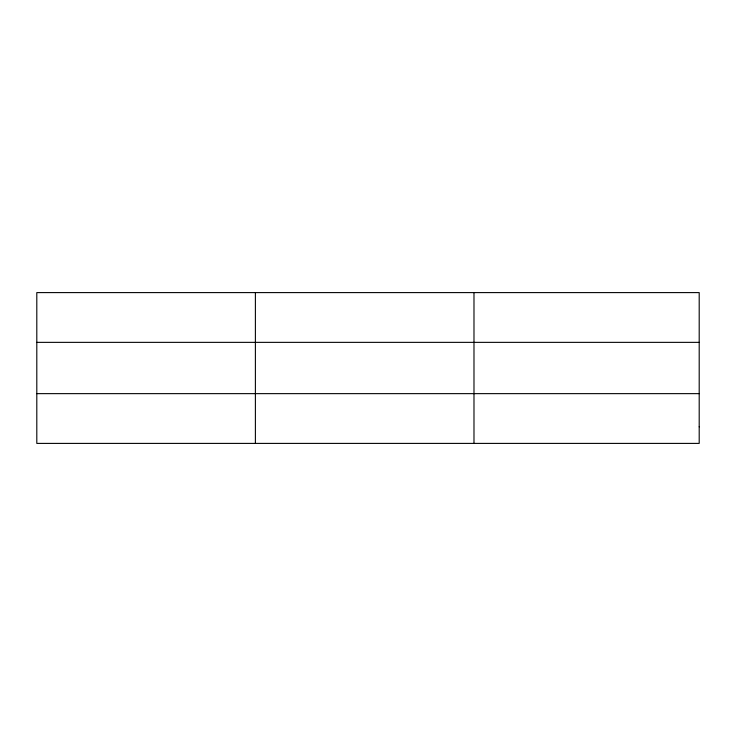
<?xml version="1.0" encoding="UTF-8"?>
<svg xmlns="http://www.w3.org/2000/svg" width="736" height="736" viewBox="0 0 736 736"><rect width="100%" height="100%" fill="white"/><g stroke="black" fill="none" stroke-linecap="round" stroke-linejoin="round"><path stroke-width="1.1" d="M255.392 443.403L255.392 292.597M473.984 443.403L473.984 292.597M36.8 342.36L699.2 342.36M36.8 393.64L699.2 393.64M699.2 426.816L699.2 443.403L36.8 443.403L36.8 292.597L699.2 292.597L699.2 426.816"/></g></svg>
